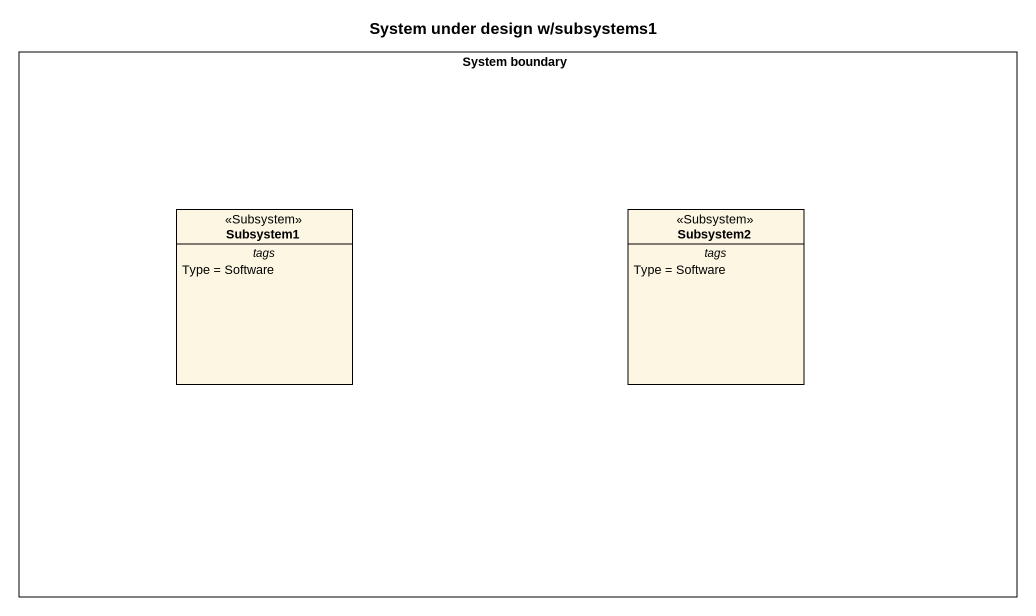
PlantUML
@startuml
title System under design w/subsystems1
hide circle
hide empty members
rectangle "System boundary" as System_boundary {
  class Subsystem1 <<Subsystem>> {
    -- tags --
    Type = Software
  }
  class Subsystem2 <<Subsystem>> {
    -- tags --
    Type = Software
  }
}
@enduml
